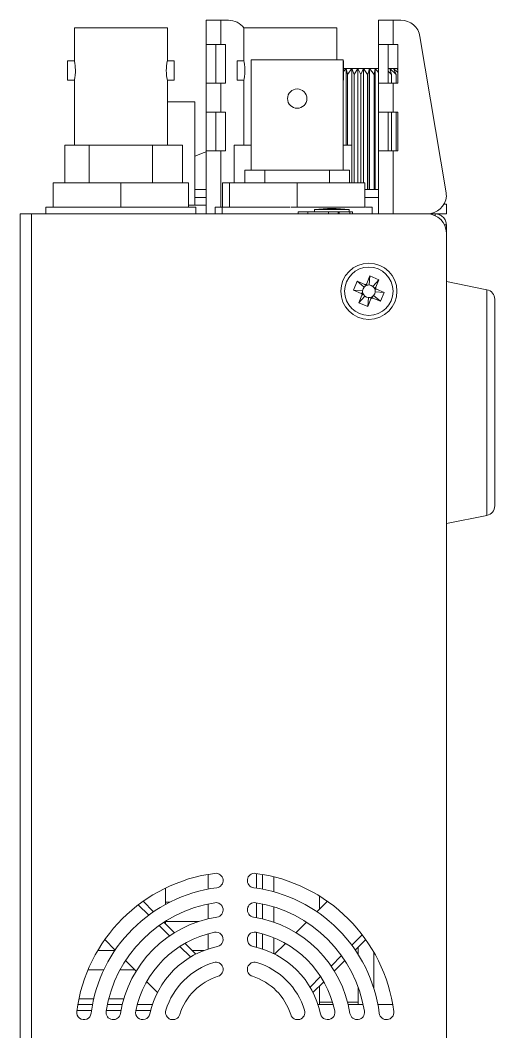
# Model space of a CAD drawing. Header units: millimetres. Extents: x 5 to 589, y 5 to 415.
# Drawn here: x 453 to 477.5, y 185 to 237.3 of the extents above; entities that cross this region are included whole.
import ezdxf

# ---------------------------------------------------------------- set-up
doc = ezdxf.new("R2010")
doc.units = ezdxf.units.MM

msp = doc.modelspace()

# ---------------------------------------------------------------- linework, layer by layer
at = {"color": 7, "linetype": 'Continuous', "lineweight": 15}
for p, q in [((462.62, 236.0248), (462.62, 237.2748)), ((462.62, 237.2748), (463.37, 237.2748)), ((463.37, 237.2748), (463.37, 236.0248)), ((463.7729, 237.2748), (463.37, 237.2748)), ((471.52, 236.0248), (471.52, 237.2748)), ((471.52, 237.2748), (472.27, 237.2748)), ((472.27, 237.2748), (472.27, 236.0248)), ((472.6729, 237.2748), (472.27, 237.2748)), ((455.815, 236.8748), (455.815, 235.1683)), ((455.815, 236.8748), (460.615, 236.8748)), ((460.615, 235.1683), (460.615, 236.8748)), ((464.565, 236.8748), (464.565, 235.1683)), ((464.565, 236.8748), (469.365, 236.8748)), ((469.365, 235.2248), (469.365, 236.8748)), ((475.0064, 228.3564), (473.6593, 236.4392)), ((463.37, 236.0248), (462.62, 236.0248)), ((462.62, 236.0248), (462.62, 234.0248)), ((463.12, 236.0248), (463.12, 234.0248)), ((463.62, 236.0248), (463.37, 236.0248)), ((463.62, 236.0248), (463.62, 234.0248)), ((472.27, 236.0248), (471.52, 236.0248)), ((471.52, 236.0248), (471.52, 234.0248)), ((472.02, 236.0248), (472.02, 234.0248)), ((472.52, 236.0248), (472.27, 236.0248)), ((472.52, 236.0248), (472.52, 234.0248)), ((455.8163, 235.1748), (455.465, 235.1748)), ((455.465, 234.1748), (455.465, 235.1748)), ((460.965, 235.1748), (460.6136, 235.1748)), ((460.965, 234.1748), (460.965, 235.1748)), ((464.5663, 235.1748), (464.215, 235.1748)), ((464.215, 234.1748), (464.215, 235.1748)), ((464.945, 235.2248), (464.945, 229.5248)), ((464.945, 235.2248), (469.695, 235.2248)), ((469.695, 229.5248), (469.695, 235.2248)), ((469.715, 235.1748), (469.695, 235.1748)), ((469.715, 234.1748), (469.715, 235.1748)), ((469.715, 234.7748), (469.8402, 234.7748)), ((469.8402, 234.7748), (469.715, 234.6261)), ((469.8402, 234.7748), (470.138, 234.7748)), ((469.9108, 234.4748), (469.8402, 234.7748)), ((469.8402, 230.8248), (469.8402, 234.7748)), ((470.138, 234.7748), (469.9196, 234.4748)), ((470.138, 234.7748), (470.4432, 234.7748)), ((470.2542, 234.4748), (470.138, 234.7748)), ((470.138, 230.8248), (470.138, 234.7748)), ((470.4432, 234.7748), (470.2632, 234.4748)), ((470.4432, 234.7748), (470.75, 234.7748)), ((470.6027, 234.4748), (470.4432, 234.7748)), ((470.4432, 228.8748), (470.4432, 234.7748)), ((470.75, 234.7748), (470.6118, 234.4748)), ((470.75, 228.8748), (470.75, 234.7748)), ((470.75, 234.7748), (471.0522, 234.7748)), ((470.9497, 234.4748), (470.75, 234.7748)), ((471.0522, 234.7748), (470.9586, 234.4748)), ((471.0522, 228.5248), (471.0522, 234.7748)), ((471.0522, 234.7748), (471.3441, 234.7748)), ((471.2882, 234.4748), (471.0522, 234.7748)), ((471.3441, 234.7748), (471.2968, 234.4748)), ((471.3441, 228.5248), (471.3441, 234.7748)), ((471.3441, 234.7748), (471.52, 234.7748)), ((471.52, 234.5777), (471.3441, 234.7748)), ((472.02, 234.7748), (472.1025, 234.7748)), ((472.1895, 234.4748), (472.02, 234.6362)), ((472.1025, 234.7748), (472.1962, 234.4748)), ((472.4322, 234.4748), (472.1025, 234.7748)), ((472.1025, 234.7748), (472.2998, 234.7748)), ((472.2998, 234.7748), (472.438, 234.4748)), ((472.52, 234.5793), (472.2998, 234.7748)), ((472.2998, 234.7748), (472.4625, 234.7748)), ((472.4625, 234.7748), (472.52, 234.679)), ((472.52, 234.724), (472.4625, 234.7748)), ((472.4625, 234.7748), (472.52, 234.7748)), ((455.465, 234.1748), (455.815, 234.1748)), ((455.815, 234.1748), (455.815, 230.8248)), ((460.615, 230.8248), (460.615, 234.1748)), ((460.615, 234.1748), (460.965, 234.1748)), ((464.215, 234.1748), (464.565, 234.1748)), ((464.565, 234.1748), (464.565, 230.8248)), ((469.695, 234.1748), (469.715, 234.1748)), ((469.9196, 234.4748), (469.9108, 234.4748)), ((469.9108, 230.8248), (469.9108, 234.4748)), ((469.9196, 230.8248), (469.9196, 234.4748)), ((470.2542, 228.8748), (470.2542, 234.4748)), ((470.2632, 234.4748), (470.2542, 234.4748)), ((470.2632, 228.8748), (470.2632, 234.4748)), ((470.6027, 228.8748), (470.6027, 234.4748)), ((470.6118, 234.4748), (470.6027, 234.4748)), ((470.6118, 228.8748), (470.6118, 234.4748)), ((470.9497, 228.5248), (470.9497, 234.4748)), ((470.9586, 234.4748), (470.9497, 234.4748)), ((470.9586, 228.5248), (470.9586, 234.4748)), ((471.2968, 234.4748), (471.2882, 234.4748)), ((471.2882, 228.5248), (471.2882, 234.4748)), ((471.2968, 228.5248), (471.2968, 234.4748)), ((472.1962, 234.4748), (472.1895, 234.4748)), ((472.1895, 234.0248), (472.1895, 234.4748)), ((472.1962, 234.0248), (472.1962, 234.4748)), ((472.4322, 234.0248), (472.4322, 234.4748)), ((472.438, 234.4748), (472.4322, 234.4748)), ((472.438, 234.0248), (472.438, 234.4748)), ((462.62, 232.5248), (462.62, 234.0248)), ((462.62, 234.0248), (463.37, 234.0248)), ((463.37, 234.0248), (463.37, 232.5248)), ((463.37, 234.0248), (463.62, 234.0248)), ((471.52, 232.5248), (471.52, 234.0248)), ((471.52, 234.0248), (472.27, 234.0248)), ((472.27, 234.0248), (472.27, 232.5248)), ((472.27, 234.0248), (472.52, 234.0248)), ((460.615, 233.0648), (462.0325, 233.0648)), ((462.0325, 227.7248), (462.0325, 233.0648)), ((463.37, 232.5248), (462.62, 232.5248)), ((462.62, 232.5248), (462.62, 230.5248)), ((463.12, 232.5248), (463.12, 230.5248)), ((463.62, 232.5248), (463.37, 232.5248)), ((463.62, 232.5248), (463.62, 230.5248)), ((472.27, 232.5248), (471.52, 232.5248)), ((471.52, 232.5248), (471.52, 230.5248)), ((472.02, 232.5248), (472.02, 230.5248)), ((472.1895, 230.5248), (472.1895, 232.5248)), ((472.1962, 230.5248), (472.1962, 232.5248)), ((472.52, 232.5248), (472.27, 232.5248)), ((472.4322, 230.5248), (472.4322, 232.5248)), ((472.438, 230.5248), (472.438, 232.5248)), ((472.52, 232.5248), (472.52, 230.5248)), ((455.315, 230.8248), (455.315, 228.8748)), ((455.315, 230.8248), (456.5856, 230.8248)), ((456.5856, 228.8748), (456.5856, 230.8248)), ((456.5856, 230.8248), (459.8444, 230.8248)), ((459.8444, 230.8248), (459.8444, 228.8748)), ((459.8444, 230.8248), (461.39, 230.8248)), ((461.39, 228.8748), (461.39, 230.8248)), ((462.62, 227.2748), (462.62, 230.5248)), ((462.62, 230.5248), (463.37, 230.5248)), ((463.37, 230.5248), (463.62, 230.5248)), ((464.065, 230.8248), (464.065, 228.8748)), ((464.065, 230.8248), (464.945, 230.8248)), ((469.695, 230.8248), (470.14, 230.8248)), ((470.14, 228.8748), (470.14, 230.8248)), ((471.52, 227.2748), (471.52, 230.5248)), ((471.52, 230.5248), (472.27, 230.5248)), ((472.27, 230.5248), (472.27, 227.2748)), ((472.27, 230.5248), (472.52, 230.5248)), ((464.62, 229.5248), (464.62, 228.8748)), ((464.62, 229.5248), (465.6495, 229.5248)), ((465.6495, 229.5248), (465.6495, 228.8748)), ((465.6495, 229.5248), (468.9905, 229.5248)), ((468.9905, 229.5248), (468.9905, 228.8748)), ((468.9905, 229.5248), (470.02, 229.5248)), ((470.02, 229.5248), (470.02, 228.8748)), ((454.715, 228.8748), (454.715, 227.6248)), ((454.715, 228.8748), (458.215, 228.8748)), ((458.215, 228.8748), (458.215, 227.6248)), ((458.215, 228.8748), (461.715, 228.8748)), ((461.715, 228.8748), (461.715, 227.6248)), ((463.465, 228.8748), (463.465, 227.6248)), ((463.465, 228.8748), (463.82, 228.8748)), ((463.82, 228.8748), (463.82, 227.6248)), ((463.82, 228.8748), (467.32, 228.8748)), ((467.32, 228.8748), (467.32, 227.6248)), ((467.32, 228.8748), (470.82, 228.8748)), ((470.82, 228.8748), (470.82, 227.6248)), ((462.0325, 228.5248), (462.62, 228.5248)), ((470.82, 228.5248), (471.52, 228.5248)), ((462.62, 228.1248), (462.0325, 228.1248)), ((471.52, 228.1248), (470.82, 228.1248)), ((454.34, 227.6248), (454.34, 227.2748)), ((454.34, 227.6248), (454.715, 227.6248)), ((454.715, 227.6248), (455.0248, 227.6248)), ((455.0248, 227.6248), (457.9052, 227.6248)), ((457.9052, 227.6248), (458.215, 227.6248)), ((458.215, 227.6248), (458.5248, 227.6248)), ((458.5248, 227.6248), (461.39, 227.6248)), ((461.4052, 227.6248), (461.715, 227.6248)), ((461.715, 227.7248), (462.62, 227.7248)), ((461.715, 227.6248), (462.09, 227.6248)), ((462.09, 227.2748), (462.09, 227.6248)), ((463.09, 227.6248), (463.09, 227.2748)), ((463.09, 227.6248), (463.445, 227.6248)), ((463.445, 227.6248), (463.445, 227.2748)), ((463.445, 227.6248), (463.82, 227.6248)), ((463.82, 227.6248), (464.1298, 227.6248)), ((464.1298, 227.6248), (466.965, 227.6248)), ((467.0102, 227.6248), (467.32, 227.6248)), ((467.32, 227.6248), (467.6298, 227.6248)), ((467.37, 227.2748), (467.37, 227.3748)), ((467.37, 227.3748), (467.87, 227.3748)), ((467.6298, 227.6248), (470.5102, 227.6248)), ((467.87, 227.3748), (468.9438, 227.3748)), ((468.2188, 227.4991), (468.2188, 227.3748)), ((469.9986, 227.4991), (468.2188, 227.4991)), ((469.4322, 227.3748), (468.9438, 227.3748)), ((469.4847, 227.3748), (469.4322, 227.3748)), ((469.4847, 227.3748), (469.4847, 227.2748)), ((470.0384, 227.3748), (469.4847, 227.3748)), ((469.9986, 227.3748), (469.9986, 227.4991)), ((470.17, 227.3748), (470.0384, 227.3748)), ((470.17, 227.3748), (470.17, 227.2748)), ((470.5102, 227.6248), (470.82, 227.6248)), ((470.84, 227.6248), (471.195, 227.6248)), ((471.195, 227.2748), (471.195, 227.6248)), ((474.8895, 227.7748), (475.02, 227.7748)), ((475.02, 227.7748), (475.02, 227.2748)), ((453.02, 227.2748), (453.02, 133.2748)), ((453.02, 227.2748), (453.595, 227.2748)), ((453.595, 227.2748), (453.595, 133.2748)), ((453.595, 227.2748), (474.02, 227.2748)), ((474.445, 227.2748), (474.02, 227.2748)), ((474.445, 227.2748), (474.445, 227.1663)), ((475.02, 227.2748), (474.4513, 227.2748)), ((475.02, 226.6998), (475.02, 226.2748)), ((475.02, 226.2748), (475.02, 133.2748)), ((470.4223, 223.7922), (470.2314, 223.3301)), ((470.8153, 223.6299), (470.4223, 223.7922)), ((470.7743, 223.4875), (470.4223, 223.7922)), ((471.0753, 224.0634), (470.913, 223.6705)), ((471.0753, 224.0634), (471.0427, 223.599)), ((471.5374, 223.8725), (471.0753, 224.0634)), ((471.2327, 223.5205), (471.5374, 223.8725)), ((471.3751, 223.4795), (471.5374, 223.8725)), ((477.1181, 223.3552), (475.02, 223.7748)), ((470.2314, 223.3301), (470.6243, 223.1678)), ((470.6958, 223.2975), (470.2314, 223.3301)), ((471.3442, 223.2521), (471.8086, 223.2195)), ((471.8086, 223.2195), (471.4156, 223.3818)), ((471.6177, 222.7574), (471.8086, 223.2195)), ((470.6649, 223.0701), (470.5026, 222.6771)), ((470.8073, 223.0291), (470.5026, 222.6771)), ((470.5026, 222.6771), (470.9647, 222.4862)), ((470.9973, 222.9506), (470.9647, 222.4862)), ((470.9647, 222.4862), (471.127, 222.8792)), ((471.2247, 222.9197), (471.6177, 222.7574)), ((471.2657, 223.0621), (471.6177, 222.7574)), ((477.52, 222.8649), (477.52, 212.1847)), ((475.02, 211.2748), (477.1181, 211.6944)), ((462.72, 193.1551), (462.72, 192.393)), ((465.22, 193.2011), (465.22, 192.4437)), ((465.52, 193.1551), (465.52, 192.393)), ((466.12, 193.0287), (466.12, 192.2532)), ((460.52, 191.6043), (460.52, 192.4479)), ((459.3609, 191.7638), (459.8999, 191.2248)), ((468.8791, 191.7638), (468.3401, 191.2248)), ((468.47, 191.3547), (468.47, 192.0348)), ((459.1163, 191.5842), (459.6519, 191.0486)), ((460.7495, 191.7248), (460.52, 191.7248)), ((462.72, 191.628), (462.72, 190.8592)), ((465.22, 191.6846), (465.22, 190.9231)), ((465.52, 191.628), (465.52, 190.8592)), ((466.12, 191.4717), (466.12, 190.6817)), ((460.52, 190.6047), (460.52, 190.7347)), ((460.52, 190.7248), (462.2465, 190.7248)), ((460.1886, 190.5118), (460.7271, 189.9733)), ((460.4408, 190.6839), (460.9844, 190.1403)), ((467.7992, 190.6839), (467.2556, 190.1403)), ((457.381, 189.7839), (457.92, 189.2449)), ((462.72, 190.0847), (462.72, 189.3015)), ((465.22, 190.1583), (465.22, 189.3883)), ((465.52, 190.0847), (465.52, 189.3015)), ((466.12, 189.8789), (466.12, 189.0559)), ((470.6794, 190.0285), (470.1438, 189.4929)), ((470.859, 189.7839), (470.32, 189.2449)), ((457.9063, 189.2248), (457.0191, 189.2248)), ((461.2679, 189.4325), (461.8124, 188.8881)), ((461.5321, 189.5926), (462.0859, 189.0388)), ((462.5044, 189.2248), (461.8999, 189.2248)), ((466.7079, 189.5926), (466.1541, 189.0388)), ((470.47, 189.0157), (470.47, 189.3949)), ((458.4609, 188.704), (459.0045, 188.1604)), ((469.607, 188.9562), (469.0685, 188.4177)), ((469.7791, 188.704), (469.2355, 188.1604)), ((471.27, 187.2892), (471.27, 189.1406)), ((456.5159, 188.2248), (457.3369, 188.2248)), ((458.1767, 188.2248), (458.9401, 188.2248)), ((459.5522, 187.6127), (460.106, 187.0589)), ((468.5277, 187.8769), (467.9833, 187.3324)), ((468.6878, 187.6127), (468.134, 187.0589)), ((468.47, 186.4248), (468.47, 187.3949)), ((470.47, 186.4248), (470.47, 187.3139)), ((456.8152, 186.7248), (456.047, 186.7248)), ((458.3659, 186.7248), (457.5876, 186.7248)), ((469.1405, 186.5601), (468.47, 186.5601)), ((470.47, 186.5601), (469.9202, 186.5601)), ((455.9437, 186.1248), (456.7011, 186.1248)), ((455.9897, 186.4248), (456.7518, 186.4248)), ((457.4602, 186.1248), (458.2217, 186.1248)), ((457.5168, 186.4248), (458.2856, 186.4248)), ((458.9865, 186.1248), (459.7565, 186.1248)), ((459.0601, 186.4248), (459.8433, 186.4248)), ((469.1799, 186.4248), (468.3967, 186.4248)), ((470.7232, 186.4248), (469.9544, 186.4248)), ((472.2503, 186.4248), (471.4882, 186.4248))]:
    msp.add_line(p, q, dxfattribs=at)
at = {"color": 8, "linetype": 'Continuous', "lineweight": 15}
for p, q in [((463.37, 230.5248), (463.37, 227.6248)), ((467.87, 227.2748), (467.87, 227.3748)), ((468.9438, 227.2748), (468.9438, 227.3748)), ((469.4322, 227.2748), (469.4322, 227.3748)), ((470.0384, 227.3748), (470.0384, 227.2748)), ((477.1181, 211.6944), (477.1181, 223.3552))]:
    msp.add_line(p, q, dxfattribs=at)
at = {"color": 7, "linetype": 'Continuous', "lineweight": 15, "flags": 128}
for points in [[(462.5183, 230.4415), (462.0374, 230.2606), (462.0325, 230.2591)], [(470.7743, 223.4875), (470.7193, 223.399), (470.6958, 223.2975)], [(470.6958, 223.2975), (470.6992, 223.2224), (470.7198, 223.1502)], [(470.7198, 223.1502), (470.7565, 223.0845), (470.8073, 223.0291)], [(470.8954, 223.5749), (470.8297, 223.5383), (470.7743, 223.4875)], [(471.0427, 223.599), (470.9676, 223.5956), (470.8954, 223.5749)], [(471.2327, 223.5205), (471.1442, 223.5755), (471.0427, 223.599)], [(471.3201, 223.3994), (471.2835, 223.4651), (471.2327, 223.5205)], [(471.2657, 223.0621), (471.3207, 223.1506), (471.3442, 223.2521)], [(471.3442, 223.2521), (471.3408, 223.3272), (471.3201, 223.3994)], [(470.8073, 223.0291), (470.8958, 222.9741), (470.9973, 222.9506)], [(470.9973, 222.9506), (471.0724, 222.954), (471.1446, 222.9747)], [(471.1446, 222.9747), (471.2103, 223.0113), (471.2657, 223.0621)]]:
    msp.add_lwpolyline(points, dxfattribs=at)
at = {"color": 7, "linetype": 'Continuous', "lineweight": 15}
for centre, radius in [((467.32, 233.2248), 0.5), ((471.02, 223.2748), 1.45), ((471.02, 223.2748), 1.25)]:
    msp.add_circle(centre, radius, dxfattribs=at)
for centre, radius, start, end in [((463.7729, 236.2748), 1, 36.8699, 90), ((472.6729, 236.2748), 1, 9.46232, 90), ((462.987, 234.6748), 2.4241, 168.25371, 191.90227), ((462.9179, 229.5248), 1, 107.33246, 113.55646), ((474.02, 228.192), 1, 0, 9.46232), ((474.0234, 228.2748), 1, 270, 355.25263), ((469.1087, 219.605), 7.9441, 83.56828, 96.43172), ((474.02, 226.2748), 1, 0, 90), ((477.02, 222.8649), 0.5, 0, 78.69007), ((477.02, 212.1847), 0.5, 281.30993, 0), ((464.12, 185.0248), 8.25, 97.29535, 172.70465), ((463.12, 192.8361), 0.375, 277.29535, 97.29535), ((465.12, 192.8361), 0.375, 82.70465, 262.70465), ((464.12, 185.0248), 8.25, 7.29535, 82.70465), ((464.12, 185.0248), 7.5, 97.29535, 172.70465), ((464.12, 185.0248), 7.5, 7.29535, 82.70465), ((464.12, 185.0248), 6.75, 99.02485, 170.97515), ((463.12, 191.3209), 0.375, 279.02485, 99.02485), ((465.12, 191.3209), 0.375, 80.97515, 260.97515), ((464.12, 185.0248), 6.75, 9.02485, 80.97515), ((464.12, 185.0248), 6, 99.02485, 170.97515), ((464.12, 185.0248), 6, 9.02485, 80.97515), ((464.12, 185.0248), 5.25, 101.837, 168.163), ((463.12, 189.7961), 0.375, 281.837, 101.837), ((465.12, 189.7961), 0.375, 78.163, 258.163), ((464.12, 185.0248), 5.25, 11.837, 78.163), ((464.12, 185.0248), 4.5, 101.837, 168.163), ((464.12, 185.0248), 4.5, 11.837, 78.163), ((463.12, 188.2483), 0.375, 287.23529, 107.23529), ((465.12, 188.2483), 0.375, 72.76471, 252.76471), ((464.12, 185.0248), 3.75, 107.23529, 162.76471), ((464.12, 185.0248), 3.75, 17.23529, 72.76471), ((464.12, 185.0248), 3, 107.23529, 162.76471), ((464.12, 185.0248), 3, 17.23529, 72.76471), ((456.3087, 186.0248), 0.375, 172.70465, 352.70465), ((457.8239, 186.0248), 0.375, 170.97515, 350.97515), ((459.3487, 186.0248), 0.375, 168.163, 348.163), ((460.8965, 186.0248), 0.375, 162.76471, 342.76471), ((467.3434, 186.0248), 0.375, 197.23529, 17.23529), ((468.8913, 186.0248), 0.375, 191.837, 11.837), ((470.4161, 186.0248), 0.375, 189.02485, 9.02485), ((471.9312, 186.0248), 0.375, 187.29535, 7.29535)]:
    msp.add_arc(centre, radius, start, end, dxfattribs=at)
for points, knots in [([(455.815, 234.1748), (455.8162, 234.1802), (455.8185, 234.191), (455.8346, 234.2752), (455.8531, 234.4), (455.8667, 234.5577), (455.8691, 234.7278), (455.8595, 234.8901), (455.842, 235.0297), (455.8247, 235.1278), (455.8147, 235.1762), (455.816, 235.17), (455.8163, 235.1683)], [0, 0, 0, 0, 0.1058089, 0.2115608, 0.3187032, 0.4268878, 0.5335268, 0.6384283, 0.7441104, 0.851855, 0.959772, 1, 1, 1, 1]), ([(464.565, 234.1748), (464.5662, 234.1802), (464.5685, 234.191), (464.5846, 234.2752), (464.6031, 234.4), (464.6167, 234.5577), (464.6191, 234.7278), (464.6095, 234.8901), (464.592, 235.0297), (464.5747, 235.1278), (464.5647, 235.1762), (464.566, 235.17), (464.5663, 235.1683)], [0, 0, 0, 0, 0.1058088, 0.2115628, 0.3187034, 0.4268879, 0.5335266, 0.6384273, 0.7441107, 0.8518552, 0.9597721, 1, 1, 1, 1]), ([(475.02, 226.6998), (475.02, 226.7751), (475.005, 226.8503), (474.9474, 226.9894), (474.9048, 227.0532), (474.7984, 227.1596), (474.7346, 227.2022), (474.5955, 227.2598), (474.5203, 227.2748), (474.445, 227.2748)], [0, 0, 0, 0, 0.25, 0.25, 0.5, 0.5, 0.75, 0.75, 1, 1, 1, 1]), ([(474.9103, 226.7094), (474.9347, 226.7083), (475.0054, 226.7051), (475.0142, 226.7019), (475.02, 226.6998)], [0, 0, 0, 0, 0.3460328, 1, 1, 1, 1]), ([(470.8153, 223.6299), (470.8234, 223.6274), (470.8396, 223.6225), (470.8652, 223.6259), (470.8881, 223.637), (470.9044, 223.653), (470.9105, 223.6655), (470.913, 223.6705)], [0, 0, 0, 0, 0.2149752, 0.4299727, 0.644344, 0.8584477, 1, 1, 1, 1]), ([(470.913, 223.6705), (470.913, 223.6704), (470.9132, 223.6694), (470.9155, 223.6585), (470.9185, 223.6396), (470.9165, 223.6092), (470.9097, 223.591), (470.9029, 223.5812), (470.8982, 223.5769), (470.8955, 223.575), (470.8954, 223.5749)], [0, 0, 0, 0, 0.0000588, 0.0507392, 0.4918205, 0.7364933, 0.8659558, 0.9310565, 0.9963543, 1, 1, 1, 1]), ([(470.6243, 223.1678), (470.6243, 223.1678), (470.6254, 223.1688), (470.6364, 223.1666), (470.6552, 223.1742), (470.6856, 223.1712), (470.7038, 223.1645), (470.7136, 223.1577), (470.7179, 223.153), (470.7198, 223.1503), (470.7198, 223.1502)], [0, 0, 0, 0, 0.0000592, 0.0507396, 0.4918203, 0.7364936, 0.8659562, 0.931057, 0.9963552, 1, 1, 1, 1]), ([(470.6649, 223.0701), (470.6674, 223.0782), (470.6723, 223.0944), (470.6689, 223.12), (470.6578, 223.1429), (470.6418, 223.1592), (470.6293, 223.1653), (470.6243, 223.1678)], [0, 0, 0, 0, 0.214962, 0.4299606, 0.6443377, 0.8584489, 1, 1, 1, 1]), ([(470.7198, 223.1502), (470.7199, 223.15), (470.7223, 223.1377), (470.7138, 223.1146), (470.6907, 223.0875), (470.675, 223.0794), (470.6659, 223.0701), (470.6649, 223.0701), (470.6649, 223.0701)], [0, 0, 0, 0, 0.003646, 0.2632692, 0.5080211, 0.9492443, 0.9999413, 1, 1, 1, 1]), ([(470.8954, 223.5749), (470.8952, 223.5749), (470.8829, 223.5726), (470.8596, 223.5811), (470.8333, 223.604), (470.822, 223.6204), (470.8159, 223.6288), (470.8153, 223.6299), (470.8153, 223.6299)], [0, 0, 0, 0, 0.0036465, 0.2632685, 0.5080207, 0.9492439, 0.999941, 1, 1, 1, 1]), ([(471.3201, 223.3994), (471.3201, 223.3996), (471.3177, 223.4119), (471.3262, 223.435), (471.3493, 223.4621), (471.365, 223.4702), (471.3741, 223.4795), (471.3751, 223.4795), (471.3751, 223.4795)], [0, 0, 0, 0, 0.003646, 0.2632692, 0.5080211, 0.9492443, 0.9999413, 1, 1, 1, 1]), ([(471.4156, 223.3818), (471.4156, 223.3818), (471.4146, 223.3808), (471.4036, 223.383), (471.3848, 223.3754), (471.3544, 223.3784), (471.3362, 223.3851), (471.3264, 223.3919), (471.3221, 223.3966), (471.3202, 223.3993), (471.3201, 223.3994)], [0, 0, 0, 0, 0.0000592, 0.0507396, 0.4918203, 0.7364936, 0.8659563, 0.931057, 0.9963552, 1, 1, 1, 1]), ([(471.3751, 223.4795), (471.3726, 223.4714), (471.3677, 223.4552), (471.3711, 223.4296), (471.3822, 223.4067), (471.3982, 223.3904), (471.4107, 223.3843), (471.4156, 223.3818)], [0, 0, 0, 0, 0.214962, 0.4299606, 0.6443377, 0.8584489, 1, 1, 1, 1]), ([(471.127, 222.8792), (471.127, 222.8792), (471.1268, 222.8802), (471.1245, 222.8911), (471.1215, 222.91), (471.1235, 222.9404), (471.1303, 222.9586), (471.1371, 222.9684), (471.1418, 222.9727), (471.1445, 222.9746), (471.1446, 222.9747)], [0, 0, 0, 0, 0.0000588, 0.0507392, 0.4918205, 0.7364933, 0.8659558, 0.9310565, 0.9963543, 1, 1, 1, 1]), ([(471.2247, 222.9197), (471.2166, 222.9222), (471.2004, 222.9271), (471.1748, 222.9237), (471.1519, 222.9126), (471.1356, 222.8966), (471.1295, 222.8841), (471.127, 222.8792)], [0, 0, 0, 0, 0.2149775, 0.4299808, 0.6443404, 0.8584462, 1, 1, 1, 1]), ([(471.1446, 222.9747), (471.1448, 222.9747), (471.1571, 222.977), (471.1804, 222.9685), (471.2067, 222.9456), (471.2179, 222.9292), (471.2241, 222.9208), (471.2247, 222.9197), (471.2247, 222.9197)], [0, 0, 0, 0, 0.0036465, 0.2632685, 0.5080206, 0.9492439, 0.999941, 1, 1, 1, 1])]:
    msp.add_open_spline(points, degree=3, knots=knots, dxfattribs=at)

doc.saveas('drawing.dxf')
